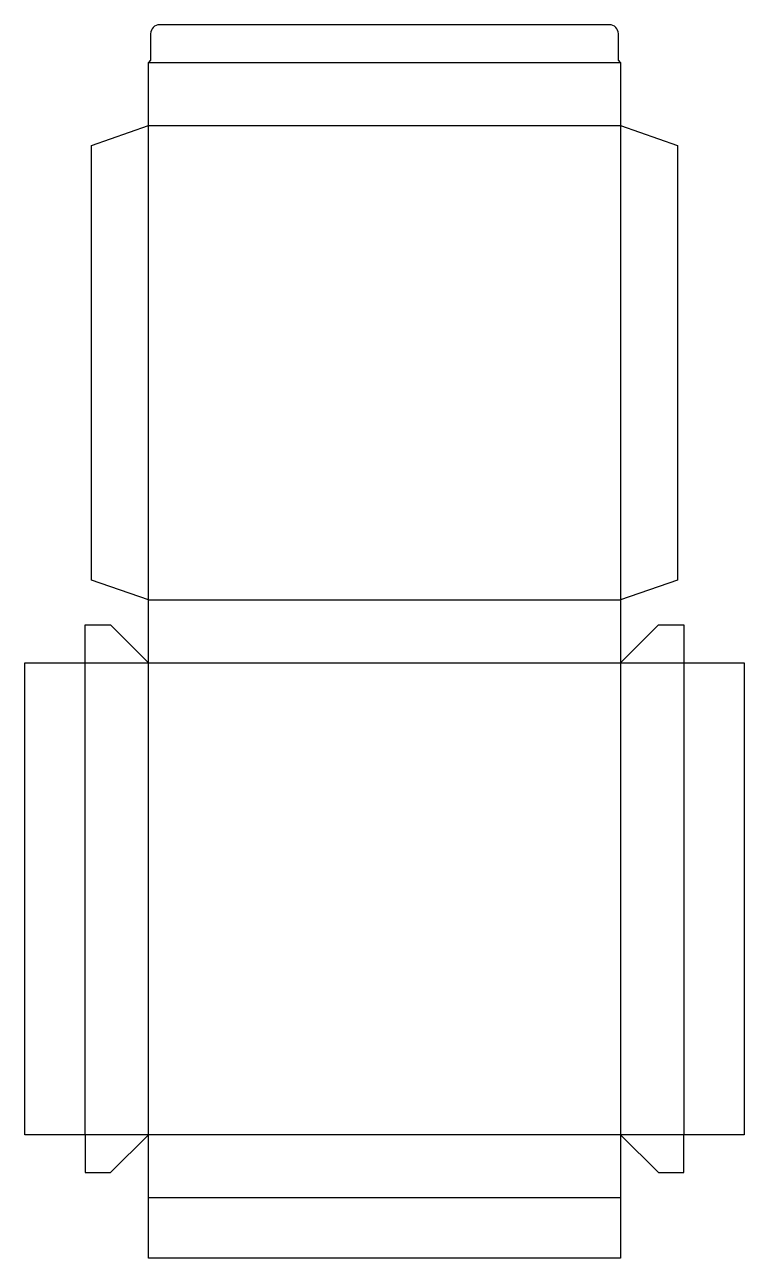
# Model space of a CAD drawing. Header units: millimetres. Extents: x 0 to 475, y 0 to 815.
import ezdxf

# ---------------------------------------------------------------- set-up
doc = ezdxf.new("R2010")
doc.units = ezdxf.units.MM
doc.layers.add('CREASE', color=5, linetype='CONTINUOUS')
doc.layers.add('CUT', color=1, linetype='CONTINUOUS')

msp = doc.modelspace()

# ---------------------------------------------------------------- linework, layer by layer
at = {"layer": 'CREASE'}
for p, q in [((81.6, 789.6), (393.2, 789.6)), ((81.6, 434.8), (81.6, 748)), ((81.6, 748), (393.2, 748)), ((393.2, 748), (393.2, 434.8)), ((81.6, 434.8), (393.2, 434.8)), ((40, 393.2), (81.6, 393.2)), ((40, 81.6), (40, 393.2)), ((81.6, 393.2), (393.2, 393.2)), ((81.6, 81.6), (81.6, 393.2)), ((393.2, 393.2), (393.2, 81.6)), ((393.2, 393.2), (434.8, 393.2)), ((434.8, 393.2), (434.8, 81.6)), ((81.6, 81.6), (40, 81.6)), ((393.2, 81.6), (81.6, 81.6)), ((434.8, 81.6), (393.2, 81.6)), ((393.2, 40), (81.6, 40))]:
    msp.add_line(p, q, dxfattribs=at)
at = {"layer": 'CUT'}
for p, q in [((385.7, 814.6), (89.1, 814.6)), ((83.1, 808.6), (83.1, 791.1)), ((391.7, 791.1), (391.7, 808.6)), ((83.1, 791.1), (81.6, 789.6)), ((393.2, 789.6), (391.7, 791.1)), ((81.6, 748), (81.6, 789.6)), ((393.2, 789.6), (393.2, 748)), ((44.16, 734.896), (81.6, 748)), ((393.2, 748), (430.64, 734.896)), ((44.16, 447.904), (44.16, 734.896)), ((430.64, 734.896), (430.64, 447.904)), ((81.6, 434.8), (44.16, 447.904)), ((430.64, 447.904), (393.2, 434.8)), ((81.6, 393.2), (81.6, 434.8)), ((393.2, 434.8), (393.2, 393.2)), ((40, 393.2), (40, 418.2)), ((40, 418.2), (56.6, 418.2)), ((56.6, 418.2), (81.6, 393.2)), ((393.2, 393.2), (418.2, 418.2)), ((418.2, 418.2), (434.8, 418.2)), ((434.8, 418.2), (434.8, 393.2)), ((0, 393.2), (40, 393.2)), ((0, 81.6), (0, 393.2)), ((434.8, 393.2), (474.8, 393.2)), ((474.8, 393.2), (474.8, 81.6)), ((40, 81.6), (0, 81.6)), ((40, 81.6), (40, 56.6)), ((56.6, 56.6), (81.6, 81.6)), ((81.6, 40), (81.6, 81.6)), ((393.2, 81.6), (393.2, 40)), ((393.2, 81.6), (418.2, 56.6)), ((434.8, 56.6), (434.8, 81.6)), ((474.8, 81.6), (434.8, 81.6)), ((40, 56.6), (56.6, 56.6)), ((418.2, 56.6), (434.8, 56.6)), ((81.6, 0), (81.6, 40)), ((393.2, 40), (393.2, 0)), ((393.2, 0), (81.6, 0))]:
    msp.add_line(p, q, dxfattribs=at)
for centre, start, end in [((89.1, 808.6), 90, 180), ((385.7, 808.6), 0, 90)]:
    msp.add_arc(centre, 6, start, end, dxfattribs=at)

doc.saveas('drawing.dxf')
